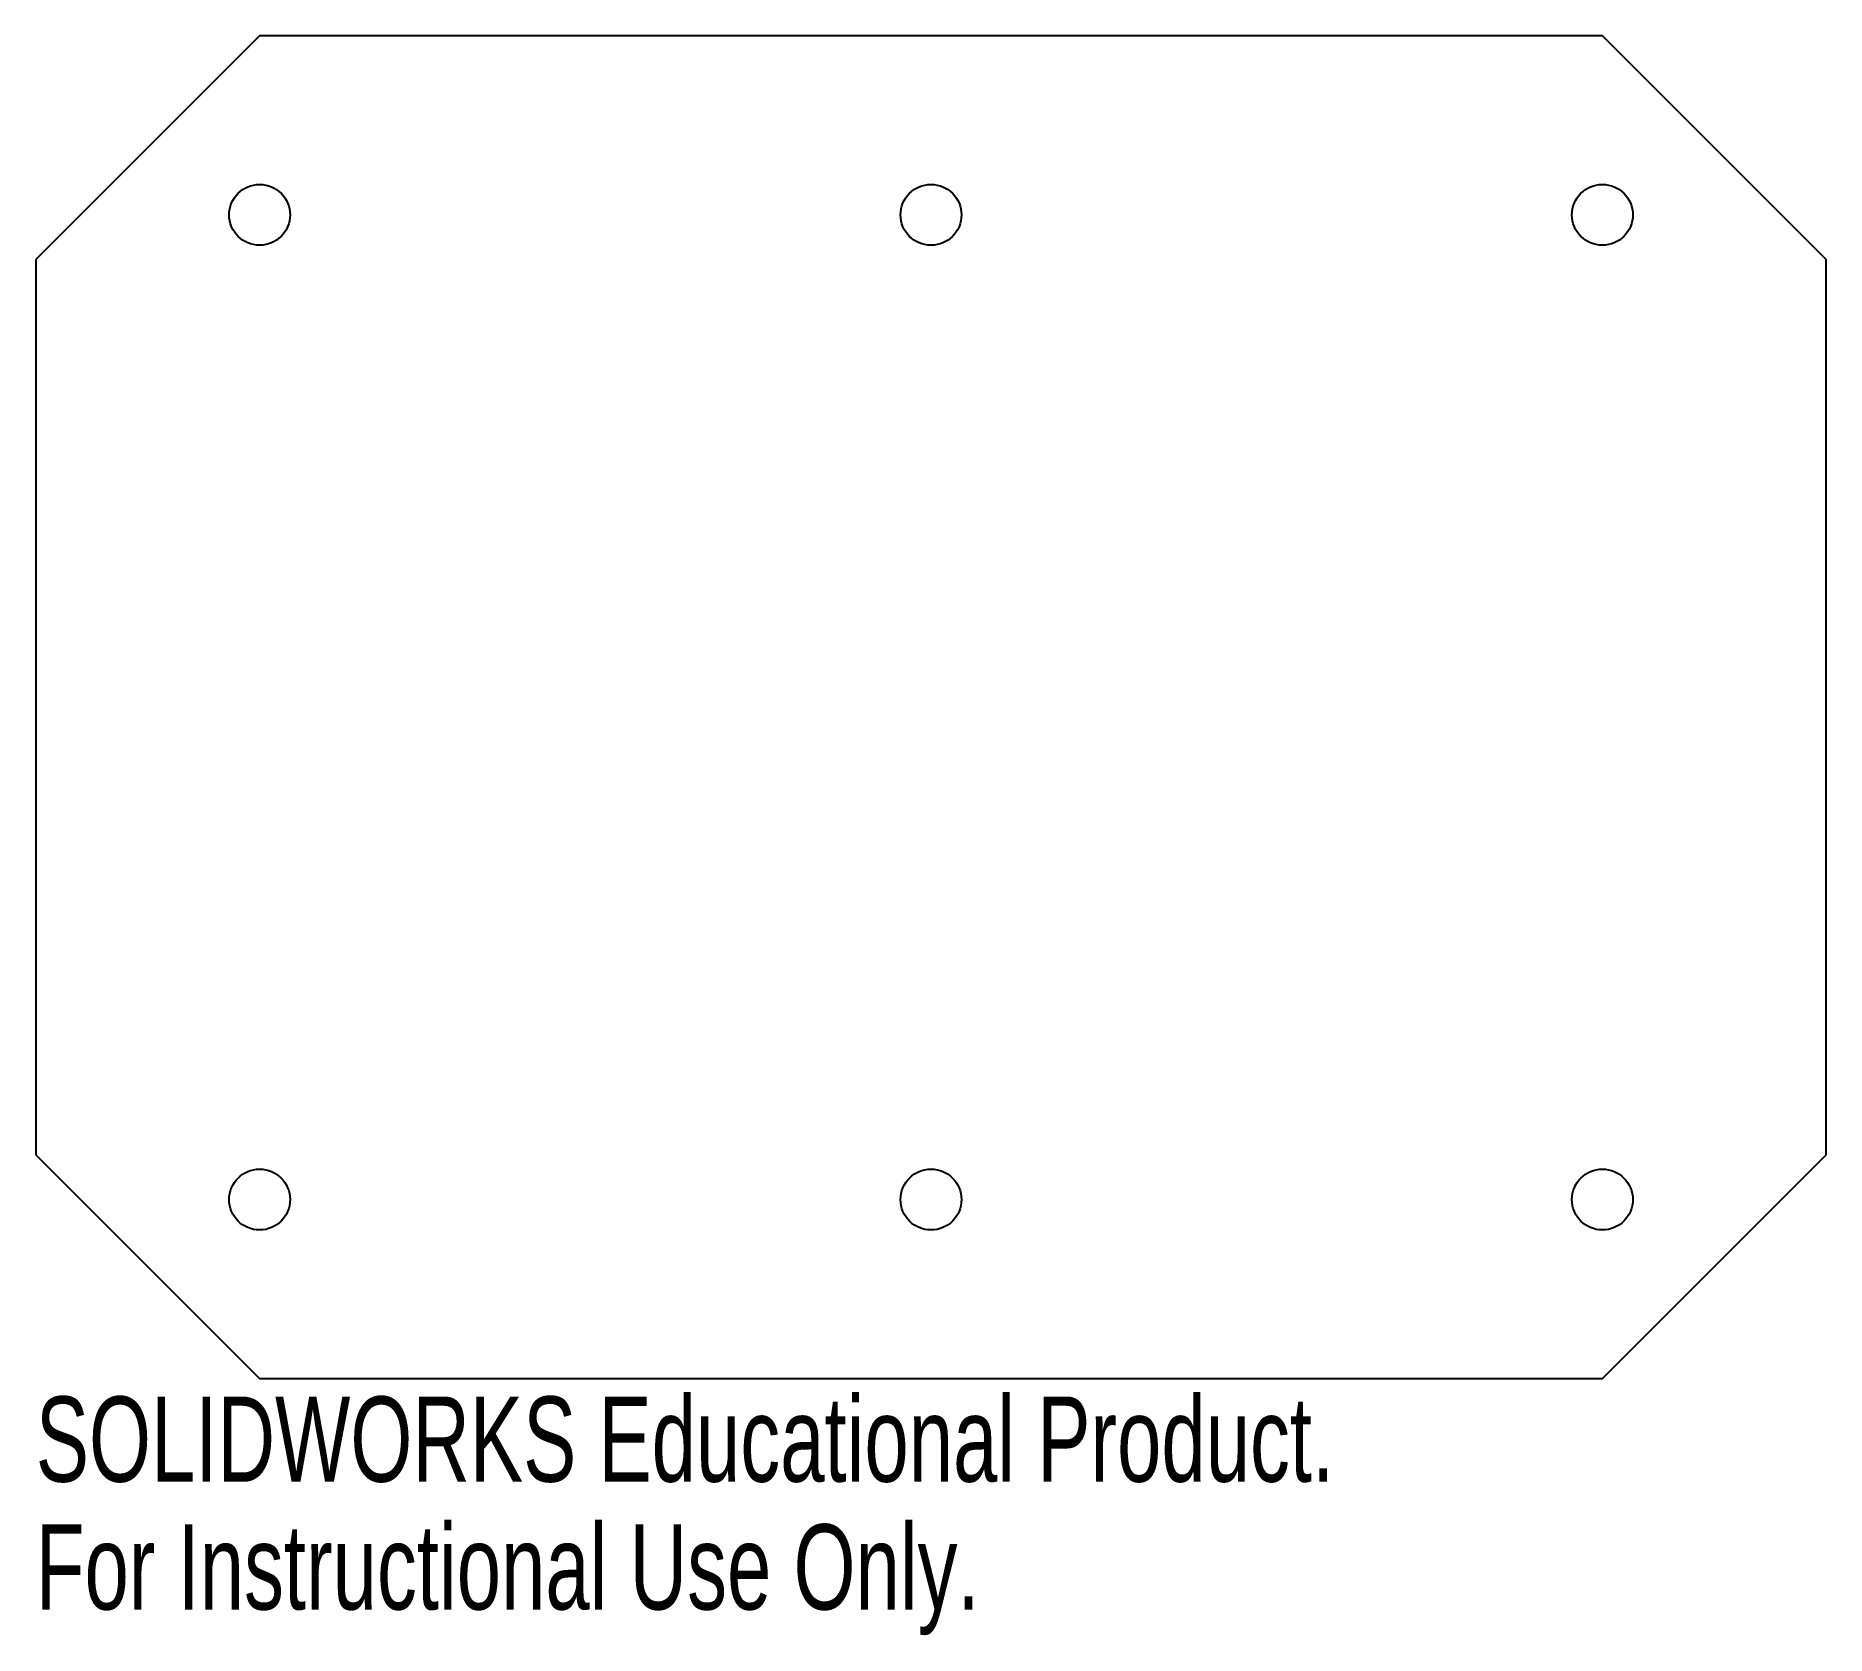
# Model space of a CAD drawing. Header units: inches. Extents: x -2 to 2, y -2.07 to 1.5.
import ezdxf

# ---------------------------------------------------------------- set-up
doc = ezdxf.new("R2010")
doc.units = ezdxf.units.IN
doc.header["$MEASUREMENT"] = 0
doc.styles.add('SLDTEXTSTYLE0', font='TXT', dxfattribs={"width": 0.7})

msp = doc.modelspace()

# ---------------------------------------------------------------- linework, layer by layer
at = {"color": 7, "linetype": 'Continuous', "lineweight": 25}
for p, q in [((-1.5, 1.5), (-2, 1)), ((1.5, 1.5), (-1.5, 1.5)), ((2, 1), (1.5, 1.5)), ((-2, 1), (-2, -1)), ((2, -1), (2, 1)), ((-2, -1), (-1.5, -1.5)), ((1.5, -1.5), (2, -1)), ((-1.5, -1.5), (1.5, -1.5))]:
    msp.add_line(p, q, dxfattribs=at)
for centre in [(-1.5, 1.1), (0, 1.1), (1.5, 1.1), (-1.5, -1.1), (0, -1.1), (1.5, -1.1)]:
    msp.add_circle(centre, 0.068, dxfattribs=at)

# ---------------------------------------------------------------- texts
at = {"color": 7, "linetype": 'Continuous', "char_height": 0.1903, "attachment_point": 1, "style": 'SLDTEXTSTYLE0'}
for s, insert in [('SOLIDWORKS Educational Product.', (-2, -1.5401)), ('For Instructional Use Only.', (-2, -1.8256))]:
    msp.add_mtext(s, dxfattribs=dict(at, insert=insert))

doc.saveas('drawing.dxf')
